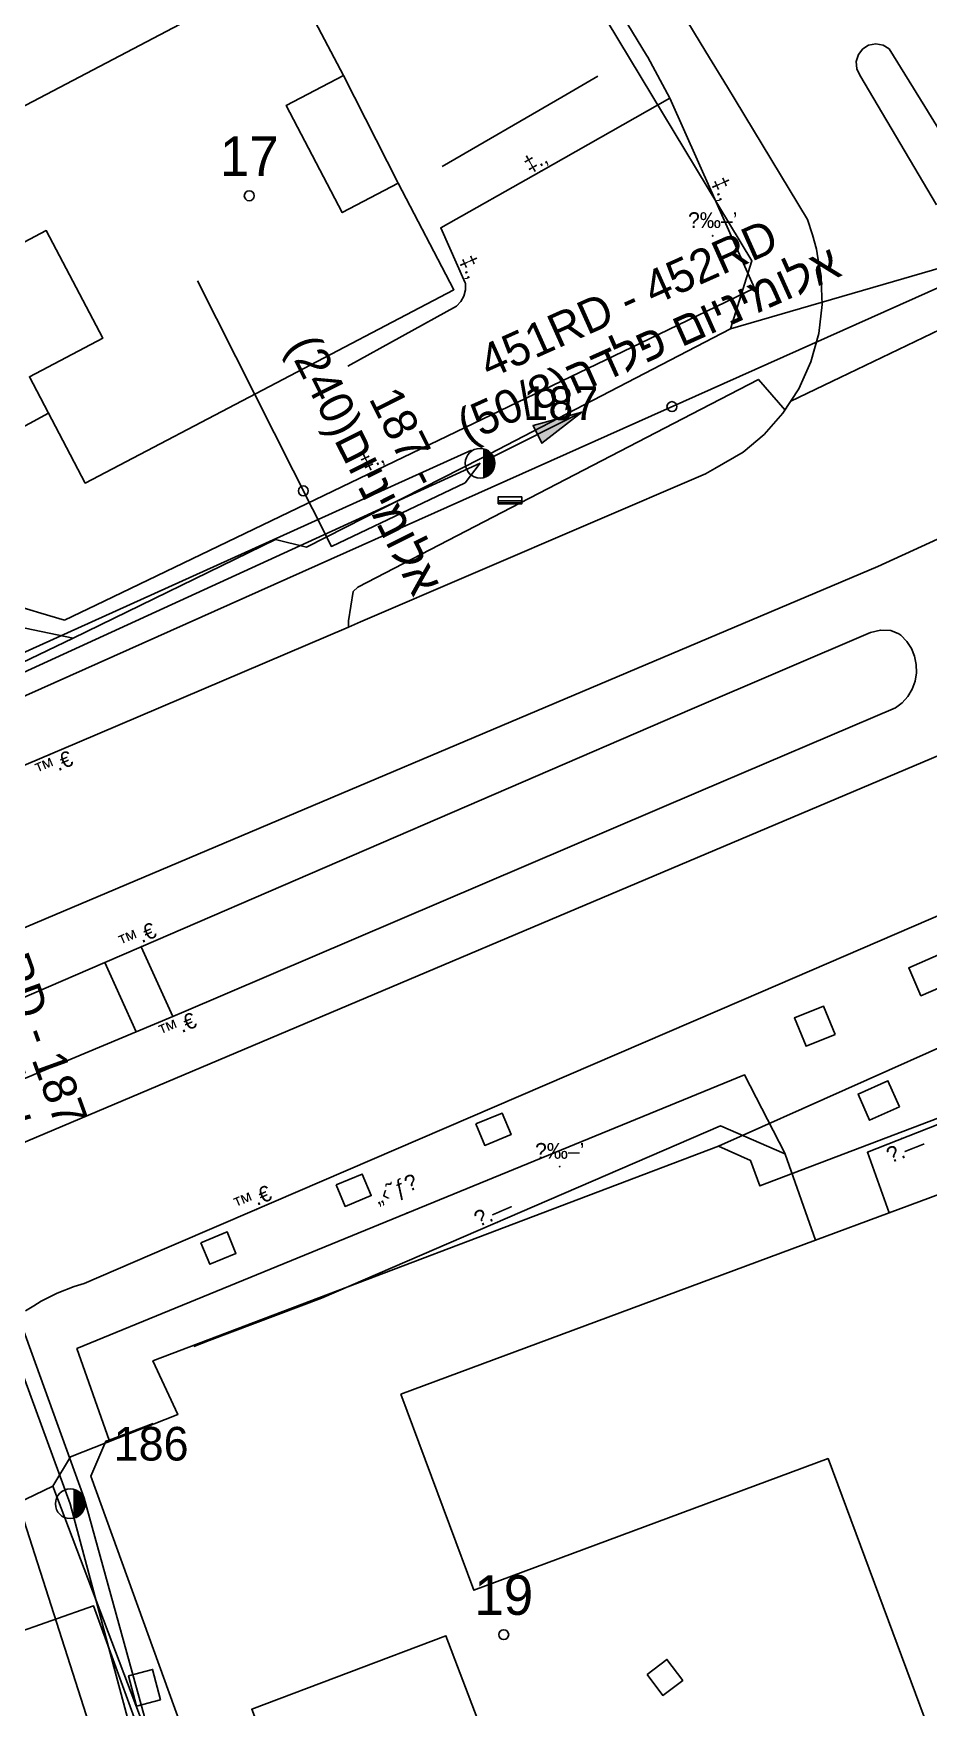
# Model space of a CAD drawing. Header units: metres. Extents: x 218299 to 220222, y 572714 to 574340.
# Drawn here: x 219683.1 to 219728.4, y 573907.8 to 573992.4 of the extents above; entities that cross this region are included whole.
import ezdxf
from ezdxf.enums import TextEntityAlignment as Align

# ---------------------------------------------------------------- set-up
doc = ezdxf.new("R2010")
doc.units = ezdxf.units.M
doc.header["$MEASUREMENT"] = 0
for name, color, linetype in [('1601', 44, 'LANDBORDER'), ('1602', 44, 'Continuous'), ('1603', 44, 'Continuous'), ('6011', 10, 'Continuous'), ('6021', 110, 'Continuous'), ('6031', 254, 'Continuous'), ('6151', 102, 'CABLEUNDEXIST03'), ('6311', 7, 'Continuous'), ('6541', 7, 'Continuous'), ('6901', 3, 'Continuous'), ('6902', 1, 'Continuous'), ('6910', 102, 'Continuous'), ('A_POINTS', 2, 'Continuous'), ('M2200', 253, 'Continuous'), ('M2401', 7, 'Continuous'), ('M2404', 7, 'Continuous'), ('M2407', 253, 'Continuous'), ('M2408', 253, 'Continuous'), ('M2420', 253, 'Continuous'), ('M2601', 253, 'Continuous'), ('M2602', 253, 'Continuous'), ('M2604', 253, 'Continuous'), ('M2605', 253, 'Continuous'), ('M2804', 253, 'Continuous'), ('M5202', 253, 'Continuous'), ('M5250', 253, 'Continuous')]:
    doc.layers.add(name, color=color, linetype=linetype)
doc.styles.add('HEBTXT', font='HEBTXT')
doc.styles.add('MAVAT_HEBTXT', font='HEBTXT')
doc.linetypes.add('CABLEUNDEXIST03', pattern='A,3.5,[222,elecad.shx,S=0.01,R=0,X=0,Y=0],1.5', length=5)
doc.linetypes.add('LANDBORDER', pattern='A,6.25,[208,elecad.shx,S=0.02,R=0,X=-0.6,Y=0],12.5,[208,elecad.shx,S=0.02,R=180,X=0.6,Y=0],6.25', length=25)

# ---------------------------------------------------------------- blocks, each defined once
blk = doc.blocks.new('6910')
at = {"layer": 'A_POINTS'}
blk.add_circle((0, 0), 0.25, dxfattribs=at)
at = {"color": 0, "style": 'HEBTXT', "flags": 1}
blk.add_attdef('CODE', (-2.918, 6.399), '', height=1.7, dxfattribs=at)
at = {"color": 0, "style": 'HEBTXT'}
for tag, p in [('PATH', (0.169, 4.708)), ('HTCH', (0.169, 2.708))]:
    blk.add_attdef(tag, text='', height=1.7, dxfattribs=at).set_placement(p, align=Align.MIDDLE_CENTER)
blk = doc.blocks.new('6902')
at = {"layer": 'A_POINTS'}
blk.add_circle((0, 0), 0.25, dxfattribs=at)
at = {"color": 0, "style": 'HEBTXT', "flags": 1}
blk.add_attdef('CODE', (-2.918, 6.399), '', height=1.7, dxfattribs=at)
at = {"color": 0, "style": 'HEBTXT'}
for tag, p in [('PATH', (0.169, 4.708)), ('HTCH', (0.169, 2.708))]:
    blk.add_attdef(tag, text='', height=1.7, dxfattribs=at).set_placement(p, align=Align.MIDDLE_CENTER)
blk = doc.blocks.new('6901')
at = {"layer": 'A_POINTS'}
blk.add_circle((0, 0), 0.25, dxfattribs=at)
at = {"color": 0, "style": 'HEBTXT', "flags": 1}
blk.add_attdef('CODE', (-2.918, 6.399), '', height=1.7, dxfattribs=at)
at = {"color": 0, "style": 'HEBTXT'}
for tag, p in [('PATH', (0.169, 4.708)), ('HTCH', (0.169, 2.708))]:
    blk.add_attdef(tag, text='', height=1.7, dxfattribs=at).set_placement(p, align=Align.MIDDLE_CENTER)
blk = doc.blocks.new('6311')
at = {"color": 0}
for p, q in [((0.188, -0.726), (0.188, 0.726)), ((0.219, -0.717), (0.219, 0.717)), ((0.25, -0.707), (0.25, 0.707)), ((0.281, -0.695), (0.281, 0.695)), ((0.312, -0.682), (0.312, 0.682)), ((0.344, -0.667), (0.344, 0.667)), ((0.375, -0.65), (0.375, 0.65)), ((0.406, -0.63), (0.406, 0.63)), ((0.438, -0.609), (0.438, 0.609)), ((0.469, -0.585), (0.469, 0.585)), ((0.5, -0.559), (0.5, 0.559)), ((0.531, -0.529), (0.531, 0.529)), ((0.562, -0.496), (0.562, 0.496)), ((0.594, -0.458), (0.594, 0.458)), ((0.625, -0.415), (0.625, 0.415)), ((0.656, -0.363), (0.656, 0.363)), ((0.688, -0.3), (0.688, 0.3)), ((0.719, -0.214), (0.719, 0.214))]:
    blk.add_line(p, q, dxfattribs=at)
blk.add_circle((0, 0), 0.75, dxfattribs=at)
at = {"color": 0, "style": 'HEBTXT'}
blk.add_attdef('POLE_NUM', (1.75, 1.75), '', height=1.7, dxfattribs=at)
at = {"color": 0, "style": 'HEBTXT', "flags": 1}
blk.add_attdef('MAP_TYPE', (1.734, -1.264), '', height=1.7, dxfattribs=at)
blk = doc.blocks.new('6541')
at = {"color": 0}
blk.add_lwpolyline([(0.75, -0.002), (5.75, -0.002), (3.25, 0.498), (3.25, -0.502), (5.75, -0.002)], dxfattribs=at)
blk.add_solid([(3.25, -0.502), (3.25, 0.498), (5.75, -0.002)], dxfattribs=at)
blk = doc.blocks.new('1603')
at = {"layer": 'A_POINTS'}
blk.add_circle((0, 0), 0.25, dxfattribs=at)
at = {"color": 0, "style": 'HEBTXT'}
blk.add_attdef('PARCEL_NUM', text='', height=2, dxfattribs=at).set_placement((0, 1), align=Align.CENTER)
at = {"color": 0, "style": 'HEBTXT', "flags": 1}
blk.add_attdef('LOT_NUM', text='', height=2, dxfattribs=at).set_placement((0, -2.5), align=Align.CENTER)
blk = doc.blocks.new('M2804')
blk.add_circle((0, 0), 0.025)
at = {"style": 'MAVAT_HEBTXT'}
blk.add_attdef('NAME', text='', height=0.8, dxfattribs=at).set_placement((0, 1.59), align=Align.MIDDLE)
blk = doc.blocks.new('M5202')
blk.add_lwpolyline([(-2, -0.53), (2, -0.53), (2, 0.67), (-2, 0.67)], close=True)
for points in [[(-2, 0), (2, 0)], [(-2, -0.33), (2, -0.33)]]:
    blk.add_lwpolyline(points)
at = {"style": 'MAVAT_HEBTXT', "flags": 1}
for tag, p in [('MARK', (0, 1.92)), ('HEIGHT', (0, -1.78)), ('NAME', (0, -4.35))]:
    blk.add_attdef(tag, text='', height=0.8, dxfattribs=at).set_placement(p, align=Align.MIDDLE)
blk = doc.blocks.new('M2404')
blk.add_circle((0, 0), 0.025)
at = {"style": 'MAVAT_HEBTXT'}
blk.add_attdef('NAME', text='', height=0.8, dxfattribs=at).set_placement((0, 1.59), align=Align.MIDDLE)
blk = doc.blocks.new('M2408')
blk.add_circle((0, 0), 0.025)
at = {"style": 'MAVAT_HEBTXT'}
blk.add_attdef('NAME', text='', height=0.8, dxfattribs=at).set_placement((0, 1.59), align=Align.MIDDLE)
blk = doc.blocks.new('M2604')
blk.add_circle((0, 0), 0.025)
at = {"style": 'MAVAT_HEBTXT'}
blk.add_attdef('NAME', text='', height=0.8, dxfattribs=at).set_placement((0, 1.59), align=Align.MIDDLE)
blk = doc.blocks.new('M2605')
blk.add_circle((0, 0), 0.025)
at = {"style": 'MAVAT_HEBTXT'}
blk.add_attdef('NAME', text='', height=0.8, dxfattribs=at).set_placement((0, 1.59), align=Align.MIDDLE)
blk = doc.blocks.new('111')
at = {"layer": 'M2200'}
for points in [[(219677.294, 573985.965, 618.14), (219695.916, 573995.734, 618.215), (219698.771, 573990.292, 618.215), (219698.771, 573990.292, 618.215), (219695.873, 573988.772, 618.215), (219698.712, 573983.36, 618.215), (219701.536, 573984.841, 618.215), (219701.536, 573984.841, 618.215), (219704.36, 573979.457, 618.215), (219685.714, 573969.676, 618.215), (219682.892, 573975.055, 618.14), (219682.892, 573975.055, 618.14), (219686.604, 573977.002, 618.14), (219683.747, 573982.448, 618.14), (219680.133, 573980.552, 618.14), (219680.133, 573980.552, 618.14)], [(219701.675, 573923.594, 610.077), (219722.632, 573931.388, 610.077), (219726.369, 573932.778, 610.077), (219729.497, 573933.941, 610.077), (219754.018, 573868.012, 610.077), (219768.687, 573873.482, 610.152), (219772.426, 573863.598, 610.152), (219772.426, 573863.598, 610.152), (219762.79, 573859.997, 610.152), (219763.119, 573859.112, 609.102), (219760.352, 573858.082, 609.102), (219760.008, 573859.008, 610.152), (219747.781, 573854.46, 610.152), (219747.781, 573854.46, 610.152), (219730.969, 573899.661, 610.101), (219723.277, 573920.344, 610.077), (219705.362, 573913.681, 610.077)], [(219709.96, 573895.348, 610.115), (219709.96, 573895.348, 610.115), (219700.211, 573891.659, 610.115), (219700.211, 573891.659, 610.115), (219698.081, 573897.289, 610.115), (219697.287, 573896.988, 605.09), (219696.705, 573898.527, 605.09), (219697.484, 573898.822, 610.115), (219694.138, 573907.664, 610.115), (219703.955, 573911.379, 610.115), (219707.243, 573902.692, 610.04), (219707.955, 573902.962, 602.09), (219708.857, 573900.58, 602.69), (219708.154, 573900.314, 610.04), (219708.682, 573898.918, 610.04), (219709.346, 573899.17, 601.34), (219710.56, 573895.964, 601.34), (219709.832, 573895.688, 610.115)]]:
    blk.add_polyline3d(points, close=True, dxfattribs=at)
at = {"layer": 'M2401'}
for points in [[(219681.498, 573954.919, 595.067), (219685.307, 573956.536, 595.067), (219699.025, 573962.396, 595.067), (219699.639, 573962.658, 595.067), (219717.072, 573970.139, 595.067), (219717.545, 573970.412, 595.067), (219718.976, 573971.236, 595.067), (219720.04, 573972.134, 595.067), (219720.993, 573973.212, 595.067), (219721.794, 573974.448, 595.067), (219722.405, 573975.807, 595.067), (219722.802, 573977.242, 595.067), (219722.975, 573978.705, 595.067), (219722.95, 573979.51, 595.067), (219722.93, 573980.143, 595.067), (219722.765, 573981.066, 595.067), (219722.685, 573981.513, 595.067), (219722.491, 573982.228, 595.067), (219722.239, 573983.015, 595.067), (219718.572, 573989.065, 595.067), (219718.19, 573989.694, 595.067), (219717.101, 573991.491, 595.067), (219707.561, 574007.231, 595.067)], [(219728.934, 573987.464, 595.067), (219728.159, 573988.722, 595.067), (219726.362, 573991.639, 595.067), (219726.062, 573991.821, 595.067), (219725.692, 573991.89, 595.067), (219725.323, 573991.818, 595.067), (219725.025, 573991.632, 595.067), (219724.809, 573991.354, 595.067), (219724.699, 573990.995, 595.067), (219724.729, 573990.62, 595.067), (219724.88, 573990.303, 595.067), (219728.761, 573983.743, 595.067)], [(219689.245, 573904.331, 598.852), (219686.14, 573912.891, 598.852), (219681.916, 573911.415, 598.852)], [(219682.698, 573927.82, 598.852), (219683.108, 573928.07, 598.852), (219683.481, 573928.297, 598.852), (219684.301, 573928.704, 598.852), (219685.154, 573929.038, 598.852), (219685.666, 573929.199, 598.852), (219689.849, 573931.001, 598.852), (219692.699, 573932.228, 598.852), (219718.891, 573943.511, 598.852), (219729.329, 573948.008, 598.852)], [(219721.388, 573973.821, 594.908), (219723.884, 573975.019, 594.908), (219734.003, 573979.876, 594.908)], [(219688.547, 573946.228, 594.524), (219716.409, 573958.257, 594.524), (219725.419, 573962.116, 594.524), (219725.918, 573962.246, 594.524), (219726.443, 573962.226, 594.524), (219726.855, 573962.059, 594.524), (219726.953, 573961.98, 594.524), (219727.25, 573961.673, 594.524), (219727.485, 573961.316, 594.524), (219727.649, 573960.922, 594.524), (219727.737, 573960.504, 594.524), (219727.746, 573960.077, 594.524), (219727.675, 573959.655, 594.524), (219727.527, 573959.255, 594.524), (219727.308, 573958.888, 594.524), (219727.024, 573958.57, 594.524), (219726.685, 573958.309, 594.524), (219716.731, 573954.056, 594.524), (219690.702, 573942.932, 594.524), (219690.147, 573942.7, 594.524), (219688.283, 573941.922, 594.524), (219680.947, 573938.862, 594.524)], [(219679.512, 573942.326, 594.524), (219686.702, 573945.431, 594.524), (219688.547, 573946.228, 594.524)]]:
    blk.add_polyline3d(points, dxfattribs=at)
at = {"layer": 'M2404'}
for points in [[(219728.761, 573983.743, 593.529), (219724.88, 573990.303, 593.529), (219724.729, 573990.62, 593.529), (219724.699, 573990.995, 593.529), (219724.809, 573991.354, 593.529), (219725.025, 573991.632, 593.529), (219725.323, 573991.818, 593.529), (219725.692, 573991.89, 593.529), (219726.062, 573991.821, 593.529), (219726.362, 573991.639, 593.529), (219728.159, 573988.722, 593.529), (219728.934, 573987.464, 593.529)], [(219707.561, 574007.231, 593.529), (219717.101, 573991.491, 593.529), (219718.19, 573989.694, 593.529), (219718.572, 573989.065, 593.529), (219722.239, 573983.015, 593.529), (219722.491, 573982.228, 593.529), (219722.685, 573981.513, 593.529), (219722.765, 573981.066, 593.529), (219722.93, 573980.143, 593.529), (219722.95, 573979.51, 593.529), (219722.975, 573978.705, 593.529), (219722.802, 573977.242, 593.529), (219722.405, 573975.807, 593.529), (219721.794, 573974.448, 593.529), (219720.993, 573973.212, 593.529), (219720.04, 573972.134, 593.529), (219718.976, 573971.236, 593.529), (219717.545, 573970.412, 593.529), (219717.072, 573970.139, 593.529), (219699.639, 573962.658, 593.529), (219699.025, 573962.396, 593.529), (219685.307, 573956.536, 593.529), (219681.498, 573954.919, 593.529)], [(219689.245, 573904.331, 598.852), (219686.14, 573912.891, 598.852), (219681.916, 573911.415, 598.852)], [(219682.698, 573927.82, 598.852), (219683.108, 573928.07, 598.852), (219683.481, 573928.297, 598.852), (219684.301, 573928.704, 598.852), (219685.154, 573929.038, 598.852), (219685.666, 573929.199, 598.852), (219689.849, 573931.001, 598.852), (219692.699, 573932.228, 598.852), (219718.891, 573943.511, 598.852), (219729.329, 573948.008, 598.852)], [(219690.147, 573942.7, 594.628), (219690.702, 573942.932, 594.628), (219716.731, 573954.056, 594.628), (219726.685, 573958.309, 594.628), (219727.024, 573958.57, 594.628), (219727.308, 573958.888, 594.628), (219727.527, 573959.255, 594.628), (219727.675, 573959.655, 594.628), (219727.746, 573960.077, 594.628), (219727.737, 573960.504, 594.628), (219727.649, 573960.922, 594.628), (219727.485, 573961.316, 594.628), (219727.25, 573961.673, 594.628), (219726.953, 573961.98, 594.628), (219726.855, 573962.059, 594.628), (219726.443, 573962.226, 594.628), (219725.918, 573962.246, 594.628), (219725.419, 573962.116, 594.628), (219716.409, 573958.257, 594.628), (219688.547, 573946.228, 594.628)], [(219686.702, 573945.431, 594.624), (219679.512, 573942.326, 594.624), (219679.246, 573942.013, 594.624), (219679.045, 573941.654, 594.624), (219678.918, 573941.264, 594.624), (219678.868, 573940.856, 594.624), (219678.898, 573940.446, 594.624), (219679.007, 573940.05, 594.624), (219679.191, 573939.682, 594.624), (219679.442, 573939.356, 594.624), (219679.484, 573939.313, 594.624), (219679.966, 573939.012, 594.624), (219680.549, 573938.896, 594.624), (219680.947, 573938.862, 594.624), (219688.283, 573941.922, 594.624)]]:
    blk.add_polyline3d(points, dxfattribs=at)
at = {"layer": 'M2407'}
for points in [[(219698.771, 573990.292, 595.332), (219701.536, 573984.841, 595.332)], [(219681.94, 573972.161, 595.152), (219683.861, 573973.208, 595.152)]]:
    blk.add_polyline3d(points, dxfattribs=at)
at = {"layer": 'M2408'}
for points in [[(219714.153, 573991.215, 595.078), (219715.276, 573989.145, 595.078)], [(219699.025, 573962.396, 594.654), (219699.024, 573962.704, 594.654)], [(219690.147, 573942.7, 594.628), (219688.547, 573946.228, 594.628)], [(219686.702, 573945.431, 594.624), (219688.283, 573941.922, 594.624)], [(219721.109, 573935.745, 595.104), (219721.085, 573935.792, 595.104), (219719.045, 573939.757, 595.104), (219690.627, 573928.092, 595.104), (219685.293, 573925.903, 595.104), (219686.93, 573921.278, 595.104)]]:
    blk.add_polyline3d(points, dxfattribs=at)
at = {"layer": 'M2420'}
for points in [[(219365.096, 573797.122), (219392.439, 573811.276), (219429.974, 573831.307), (219433.215, 573833.769), (219469.14, 573853.062), (219510.705, 573873.01), (219550.441, 573890.409), (219551.645, 573890.903), (219560.887, 573894.512), (219572.462, 573899.033), (219655.707, 573935.374), (219664.194, 573940.008), (219678.236, 573945.335), (219725.786, 573965.457), (219733.221, 573968.857), (219744.375, 573973.947), (219829.058, 574010.769)], [(219567.982, 573886.813), (219576.138, 573889.727), (219660.113, 573926.386), (219668.384, 573929.369), (219681.944, 573936.045), (219729.815, 573956.303), (219736.746, 573959.524), (219748.445, 573964.813), (219834.29, 574002.14)]]:
    blk.add_lwpolyline(points, dxfattribs=at)
at = {"layer": 'M2601'}
for points in [[(219716.85, 573973.409, 595.565), (219719.755, 573974.917, 595.63), (219721.097, 573973.372, 595.63)], [(219699.024, 573962.704, 595.18), (219699.256, 573964.191, 595.18), (219699.503, 573964.405, 595.18), (219716.85, 573973.409, 595.565)]]:
    blk.add_polyline3d(points, dxfattribs=at)
at = {"layer": 'M2602'}
blk.add_polyline3d([(219714.121, 573909.422, 596.267), (219714.915, 573908.367, 596.267), (219715.923, 573909.126, 596.267), (219715.13, 573910.18, 596.267), (219714.121, 573909.422, 596.267)], dxfattribs=at)
at = {"layer": 'M2604'}
for points in [[(219711.627, 573990.258, 596.278), (219709.808, 573989.199, 596.278)], [(219709.808, 573989.199, 596.278), (219703.769, 573985.681, 596.278)], [(219708.763, 573985.458, 596.728), (219715.276, 573989.145, 596.728)], [(219719.558, 573979.526, 597.281), (219715.276, 573989.145, 596.728), (219715.276, 573989.145, 596.728)], [(219698.987, 573975.59, 596.878), (219704.491, 573978.62, 596.878), (219704.708, 573978.855, 596.878), (219704.86, 573979.136, 596.878), (219704.938, 573979.447, 596.878), (219704.936, 573979.766, 596.878), (219704.93, 573979.806, 596.878), (219703.69, 573982.587, 596.728), (219708.763, 573985.458, 596.728)], [(219714.247, 573976.97, 597.236), (219719.558, 573979.526, 597.281)], [(219686.676, 573963.703, 597), (219714.247, 573976.97, 597.236)], [(219684.669, 573962.738, 596.983), (219686.676, 573963.703, 597)]]:
    blk.add_polyline3d(points, dxfattribs=at)
at = {"layer": 'M2605'}
for points in [[(219703.147, 574009.337, 595.033), (219714.088, 573991.322, 595.376)], [(219714.088, 573991.322, 595.376), (219714.153, 573991.215, 595.378)], [(219682.278, 573963.6, 595.036), (219682.364, 573963.433, 595.033), (219683.473, 573963.099, 595.033)], [(219683.473, 573963.099, 595.033), (219684.669, 573962.738, 595.033)], [(219731.712, 573937.662, 595.646), (219730.88, 573938.047, 595.629), (219725.261, 573935.834, 595.629), (219726.369, 573932.778, 595.629)], [(219721.055, 573935.769, 595.329), (219717.831, 573937.174, 595.329), (219697.668, 573928.453, 595.629), (219691.975, 573926.306, 594.968)], [(219722.632, 573931.388, 595.329), (219721.109, 573935.745, 595.329), (219721.109, 573935.745, 595.329), (219721.055, 573935.769, 595.329)], [(219691.975, 573926.306, 594.968), (219691.205, 573926.016, 594.879)], [(219689.145, 573922.122, 595.779), (219686.93, 573921.278, 595.779), (219686.765, 573921.215, 595.779), (219686.003, 573919.445, 595.779), (219696.588, 573890.177, 595.629)]]:
    blk.add_polyline3d(points, dxfattribs=at)
at = {"layer": 'M5250'}
for points in [[(219729.482, 573944.401, 595.33), (219727.973, 573943.746, 595.33), (219727.357, 573945.167, 595.33), (219728.865, 573945.822, 595.33), (219729.482, 573944.401, 595.33)], [(219723.627, 573941.797, 595.18), (219722.159, 573941.195, 595.18), (219721.571, 573942.629, 595.18), (219723.039, 573943.23, 595.18), (219723.627, 573941.797, 595.18)], [(219726.892, 573938.123, 595.369), (219725.377, 573937.451, 595.369), (219724.788, 573938.777, 595.369), (219726.303, 573939.45, 595.369), (219726.892, 573938.123, 595.369)], [(219705.468, 573937.266, 594.694), (219705.919, 573936.179, 594.694), (219707.244, 573936.729, 594.694), (219706.793, 573937.816, 594.694), (219705.468, 573937.266, 594.694)], [(219698.399, 573934.179, 594.544), (219698.851, 573933.092, 594.544), (219700.176, 573933.642, 594.544), (219699.724, 573934.729, 594.544), (219698.399, 573934.179, 594.544)], [(219691.559, 573931.258, 594.544), (219692.011, 573930.171, 594.544), (219693.336, 573930.721, 594.544), (219692.884, 573931.809, 594.544), (219691.559, 573931.258, 594.544)], [(219689.52, 573908.145, 594.742), (219688.301, 573907.827, 594.742), (219687.903, 573909.358, 594.742), (219689.121, 573909.675, 594.742), (219689.52, 573908.145, 594.742)]]:
    blk.add_polyline3d(points, dxfattribs=at)
at = {"layer": 'M2404'}
ref = blk.add_blockref('M2404', (219683.895, 573955.937), dxfattribs=dict(at, xscale=0.5, yscale=0.5, zscale=0.5))
ref.add_attrib('NAME', '™.€', dxfattribs={"layer": '0', "height": 0.8, "rotation": 22.68048, "style": 'MAVAT_HEBTXT'}).set_placement((219684.108, 573955.429), align=Align.MIDDLE)
ref = blk.add_blockref('M2404', (219688.547, 573946.228), dxfattribs=dict(at, xscale=0.5, yscale=0.5, zscale=0.5))
ref.add_attrib('NAME', '™.€', dxfattribs={"layer": '0', "height": 0.8, "rotation": 23.35214, "style": 'MAVAT_HEBTXT'}).set_placement((219688.329, 573946.733), align=Align.MIDDLE)
ref = blk.add_blockref('M2404', (219690.147, 573942.7), dxfattribs=dict(at, xscale=0.5, yscale=0.5, zscale=0.5))
ref.add_attrib('NAME', '™.€', dxfattribs={"layer": '0', "height": 0.8, "rotation": 22.64647, "style": 'MAVAT_HEBTXT'}).set_placement((219690.359, 573942.192), align=Align.MIDDLE)
ref = blk.add_blockref('M2404', (219694.366, 573932.944), dxfattribs=dict(at, xscale=0.5, yscale=0.5, zscale=0.5))
ref.add_attrib('NAME', '™.€', dxfattribs={"layer": '0', "height": 0.8, "rotation": 22.64647, "style": 'MAVAT_HEBTXT'}).set_placement((219694.154, 573933.452), align=Align.MIDDLE)
at = {"layer": 'M2408'}
ref = blk.add_blockref('M2408', (219701.987, 573932.755), dxfattribs=dict(at, xscale=0.5, yscale=0.5, zscale=0.5))
ref.add_attrib('NAME', '„‹˜ƒ\x8e', dxfattribs={"layer": '0', "height": 0.8, "rotation": 22.31717, "style": 'MAVAT_HEBTXT'}).set_placement((219701.45, 573933.884), align=Align.MIDDLE)
at = {"layer": 'M2604'}
ref = blk.add_blockref('M2604', (219708.763, 573985.458), dxfattribs=dict(at, xscale=0.5, yscale=0.5, zscale=0.5))
ref.add_attrib('NAME', '‡.‚', dxfattribs={"layer": '0', "height": 0.8, "rotation": 29.51376, "style": 'MAVAT_HEBTXT'}).set_placement((219708.492, 573985.937), align=Align.MIDDLE)
ref = blk.add_blockref('M2604', (219717.417, 573984.336), dxfattribs=dict(at, xscale=0.5, yscale=0.5, zscale=0.5))
ref.add_attrib('NAME', '‡.‚', dxfattribs={"layer": '0', "height": 0.8, "rotation": 293.99539, "style": 'MAVAT_HEBTXT'}).set_placement((219717.92, 573984.559), align=Align.MIDDLE)
ref = blk.add_blockref('M2604', (219704.671, 573980.388), dxfattribs=dict(at, xscale=0.5, yscale=0.5, zscale=0.5))
ref.add_attrib('NAME', '‡.‚', dxfattribs={"layer": '0', "height": 0.8, "rotation": 294.03591, "style": 'MAVAT_HEBTXT'}).set_placement((219705.173, 573980.612), align=Align.MIDDLE)
ref = blk.add_blockref('M2604', (219700.461, 573970.337), dxfattribs=dict(at, xscale=0.5, yscale=0.5, zscale=0.5))
ref.add_attrib('NAME', '‡.‚', dxfattribs={"layer": '0', "height": 0.8, "rotation": 25.69632, "style": 'MAVAT_HEBTXT'}).set_placement((219700.223, 573970.832), align=Align.MIDDLE)
at = {"layer": 'M2605'}
ref = blk.add_blockref('M2605', (219726.984, 573936.513), dxfattribs=dict(at, xscale=0.5, yscale=0.5, zscale=0.5))
ref.add_attrib('NAME', '\x9a.—', dxfattribs={"layer": '0', "height": 0.8, "rotation": 21.49274, "style": 'MAVAT_HEBTXT'}).set_placement((219727.186, 573936.001), align=Align.MIDDLE)
ref = blk.add_blockref('M2605', (219706.555, 573932.297), dxfattribs=dict(at, xscale=0.5, yscale=0.5, zscale=0.5))
ref.add_attrib('NAME', '\x9a.—', dxfattribs={"layer": '0', "height": 0.8, "rotation": 23.3909, "style": 'MAVAT_HEBTXT'}).set_placement((219706.336, 573932.802), align=Align.MIDDLE)
at = {"layer": 'M2804'}
ref = blk.add_blockref('M2804', (219717.443, 573982.181, 611.356), dxfattribs=dict(at, xscale=0.5, yscale=0.5, zscale=0.5))
ref.add_attrib('NAME', '\x8d‰–’', dxfattribs={"layer": '0', "height": 0.8, "style": 'MAVAT_HEBTXT'}).set_placement((219717.443, 573982.977, 611.356), align=Align.MIDDLE)
ref = blk.add_blockref('M2804', (219709.707, 573935.108, 610.456), dxfattribs=dict(at, xscale=0.5, yscale=0.5, zscale=0.5))
ref.add_attrib('NAME', '\x8d‰–’', dxfattribs={"layer": '0', "height": 0.8, "style": 'MAVAT_HEBTXT'}).set_placement((219709.707, 573935.904, 610.456), align=Align.MIDDLE)
at = {"layer": 'M5202', "xscale": 0.3, "yscale": 0.3, "zscale": 0.3}
blk.add_blockref('M5202', (219707.189, 573968.778, 594.852), dxfattribs=at)

msp = doc.modelspace()

# ---------------------------------------------------------------- linework, layer by layer
at = {"layer": '1601'}
for points in [[(219501.9035, 573881.3536), (219562.5689, 573908.9616), (219583.2193, 573919.8632), (219586.3772, 573919.0725), (219589.7522, 573920.8556), (219600.8444, 573926.8154), (219603.4006, 573926.0078), (219614.5024, 573932.0047), (219638.0461, 573941.7343), (219678.5949, 573958.7172), (219685.1122, 573961.8334), (219695.3421, 573966.8305), (219696.906, 573966.4428), (219705.7236, 573970.9205), (219718.3339, 573977.4704), (219730.1272, 573980.9051)], [(219730.1272, 573980.9051), (219718.3339, 573977.4704), (219705.7236, 573970.9205), (219696.906, 573966.4428), (219695.3421, 573966.8305), (219685.1122, 573961.8334), (219678.5949, 573958.7172), (219638.0461, 573941.7343), (219614.5024, 573932.0047), (219603.4006, 573926.0078), (219600.8444, 573926.8154), (219589.7522, 573920.8556), (219586.3772, 573919.0725), (219583.2193, 573919.8632), (219562.5689, 573908.9616), (219501.9035, 573881.3536)]]:
    msp.add_lwpolyline(points, dxfattribs=at)
at = {"layer": '1602'}
for points in [[(219702.5374, 574008.9147), (219669.7937, 573989.6152), (219669.0203, 573987.1679), (219658.814, 574007.6345), (219674.9625, 574017.1933), (219729.4816, 574049.4651), (219751.7608, 574011.1129), (219747.9559, 574008.6551), (219757.2053, 573993.4875), (219734.8839, 573982.1164), (219730.1272, 573980.9051), (219718.3339, 573977.4704), (219719.4197, 573980.91)], [(219696.906, 573966.4428), (219695.3421, 573966.8305), (219685.1122, 573961.8334), (219681.4612, 573962.5892), (219669.0203, 573987.1679), (219669.7937, 573989.6152), (219702.5374, 574008.9147), (219719.4197, 573980.91), (219718.3339, 573977.4704), (219705.7236, 573970.9205)], [(219685.1122, 573961.8334), (219678.5949, 573958.7172), (219668.9227, 573976.9348), (219654.3705, 574005.0154), (219658.814, 574007.6345), (219669.0203, 573987.1679), (219681.4612, 573962.5892)], [(219818.1245, 573920.5192), (219820.027, 573915.3777), (219824.9441, 573901.0646), (219774.959, 573882.7684), (219776.2512, 573879.2557), (219766.8845, 573875.9718), (219756.7696, 573872.4256), (219743.8443, 573907.7569), (219733.6787, 573935.9864), (219730.064, 573938.0265), (219719.8319, 573934.1274), (219719.3548, 573935.4088), (219717.735, 573936.1365), (219736.9939, 573944.7337), (219745.303, 573948.4853), (219757.2136, 573954.2404), (219758.0715, 573952.0848), (219747.5292, 573948.2065), (219758.167, 573919.0684), (219763.1187, 573920.8937), (219764.2599, 573917.8596), (219769.6929, 573902.5853)], [(219775.293, 573861.9023), (219753.9704, 573853.8494), (219752.4115, 573850.5798), (219745.7052, 573848.4641), (219744.6559, 573850.6598), (219738.5926, 573848.2735), (219735.6939, 573855.4813), (219720.7955, 573895.9385), (219696.1983, 573886.9683), (219684.072, 573918.9435), (219684.9687, 573920.4354), (219690.3964, 573922.5684), (219689.1393, 573925.2803), (219717.735, 573936.1365), (219719.3548, 573935.4088), (219719.8319, 573934.1274), (219730.064, 573938.0265), (219733.6787, 573935.9864), (219743.8443, 573907.7569), (219756.7696, 573872.4256), (219766.8845, 573875.9718), (219770.7485, 573874.2651)], [(219696.1983, 573886.9683), (219674.7171, 573879.2179), (219673.1126, 573883.0531), (219667.3364, 573898.7802), (219665.0366, 573904.2642), (219657.6307, 573902.401), (219653.851, 573904.0473), (219670.7516, 573912.5339), (219677.1978, 573915.6445), (219684.072, 573918.9435)]]:
    msp.add_lwpolyline(points, close=True, dxfattribs=at)
for points in [[(219847.3003, 573980.6837), (219846.9419, 573980.5501), (219845.8228, 573980.0132), (219844.0809, 573985.036), (219816.4708, 573974.617), (219815.7339, 573973.2017), (219811.0217, 573976.3933), (219809.5886, 573975.6788), (219757.6463, 573956.4534), (219757.2136, 573954.2404), (219745.303, 573948.4853), (219736.9939, 573944.7337), (219717.735, 573936.1365), (219689.1393, 573925.2803), (219690.3964, 573922.5684), (219684.9687, 573920.4354), (219684.072, 573918.9435), (219677.1978, 573915.6445), (219670.7516, 573912.5339), (219653.851, 573904.0473)], [(219501.9035, 573881.3536), (219562.5689, 573908.9616), (219583.2193, 573919.8632), (219586.3772, 573919.0725), (219589.7522, 573920.8556), (219600.8444, 573926.8154), (219603.4006, 573926.0078), (219614.5024, 573932.0047), (219638.0461, 573941.7343), (219678.5949, 573958.7172), (219685.1122, 573961.8334), (219695.3421, 573966.8305), (219696.906, 573966.4428), (219705.7236, 573970.9205), (219718.3339, 573977.4704), (219730.1272, 573980.9051)]]:
    msp.add_lwpolyline(points, dxfattribs=at)
at = {"layer": '6011'}
msp.add_lwpolyline([(219670.9344, 573953.6789), (219735.0102, 573982.3215), (219759.8652, 573993.3235)], dxfattribs=at)
at = {"layer": '6011', "flags": 128}
msp.add_lwpolyline([(219691.5133, 573889.4221), (219671.5444, 573951.7742), (219670.9344, 573953.6789)], dxfattribs=at)
at = {"layer": '6021'}
msp.add_lwpolyline([(219691.9793, 573891.7817), (219690.1034, 573898.7964), (219684.9595, 573918.0545), (219671.4337, 573954.9856), (219705.6798, 573970.6814)], dxfattribs=at)
at = {"layer": '6031'}
msp.add_lwpolyline([(219705.2508, 573971.3351), (219671.9484, 573956.2864), (219685.655, 573918.3352), (219690.9967, 573898.9622), (219692.4865, 573893.5588)], dxfattribs=at)
at = {"layer": '6151'}
msp.add_lwpolyline([(219705.6798, 573970.6814), (219704.9193, 573969.6869), (219698.1591, 573966.4707), (219691.3988, 573979.8984)], dxfattribs=at)

# ---------------------------------------------------------------- block references
msp.add_blockref('111', (0, 0))
at = {"layer": '1603'}
for p, values in [((219694.0076, 573984.2051), {'PARCEL_NUM': '17'}), ((219706.8772, 573911.4386), {'PARCEL_NUM': '19'})]:
    msp.add_blockref('1603', p, dxfattribs=at).add_auto_attribs(values)
at = {"layer": '6311'}
ref = msp.add_blockref('6311', (219705.6798, 573970.6814), dxfattribs=at)
ref.add_attrib('POLE_NUM', '187', (219707.8673, 573972.8689), dxfattribs={"layer": '0', "color": 0, "height": 1.7, "style": 'HEBTXT'})
ref = msp.add_blockref('6311', (219684.9595, 573918.0545), dxfattribs=at)
ref.add_attrib('POLE_NUM', '186', (219687.147, 573920.242), dxfattribs={"layer": '0', "color": 0, "height": 1.7, "style": 'HEBTXT'})
at = {"layer": '6541', "rotation": 26.72714039999175}
msp.add_blockref('6541', (219705.6798, 573970.6814), dxfattribs=at)
at = {"layer": '6901'}
ref = msp.add_blockref('6901', (219676.96, 573942.4103), dxfattribs=dict(at, rotation=289.8579))
ref.add_attrib('PATH', '1/452RD - 187', dxfattribs={"layer": '0', "color": 0, "height": 1.7, "rotation": 289.8579, "style": 'HEBTXT'}).set_placement((219682.5667, 573944.2112), align=Align.MIDDLE_CENTER)
ref.add_attrib('HTCH', '(25)םוינימולא', dxfattribs={"layer": '0', "color": 0, "height": 1.7, "rotation": 289.8579, "style": 'HEBTXT'}).set_placement((219680.2154, 573943.362), align=Align.MIDDLE_CENTER)
at = {"layer": '6902'}
ref = msp.add_blockref('6902', (219715.3797, 573973.5464), dxfattribs=dict(at, rotation=24.0852))
ref.add_attrib('PATH', '451RD - 452RD', dxfattribs={"layer": '0', "color": 0, "height": 1.7, "rotation": 24.0852, "style": 'HEBTXT'}).set_placement((219713.1704, 573979.0051), align=Align.MIDDLE_CENTER)
ref.add_attrib('HTCH', '(50/8)הדלפ םוינימולא', dxfattribs={"layer": '0', "color": 0, "height": 1.7, "rotation": 24.0852, "style": 'HEBTXT'}).set_placement((219714.1907, 573976.7228), align=Align.MIDDLE_CENTER)
at = {"layer": '6910'}
ref = msp.add_blockref('6910', (219696.7437, 573969.2821), dxfattribs=dict(at, rotation=296.7234))
ref.add_attrib('PATH', '187 - ', dxfattribs={"layer": '0', "color": 0, "height": 1.7, "rotation": 296.7234, "style": 'HEBTXT'}).set_placement((219702.095, 573971.7403), align=Align.MIDDLE_CENTER)
ref.add_attrib('HTCH', '(240)םוינימולא', dxfattribs={"layer": '0', "color": 0, "height": 1.7, "rotation": 296.7234, "style": 'HEBTXT'}).set_placement((219699.862, 573970.6161), align=Align.MIDDLE_CENTER)

doc.saveas('drawing.dxf')
